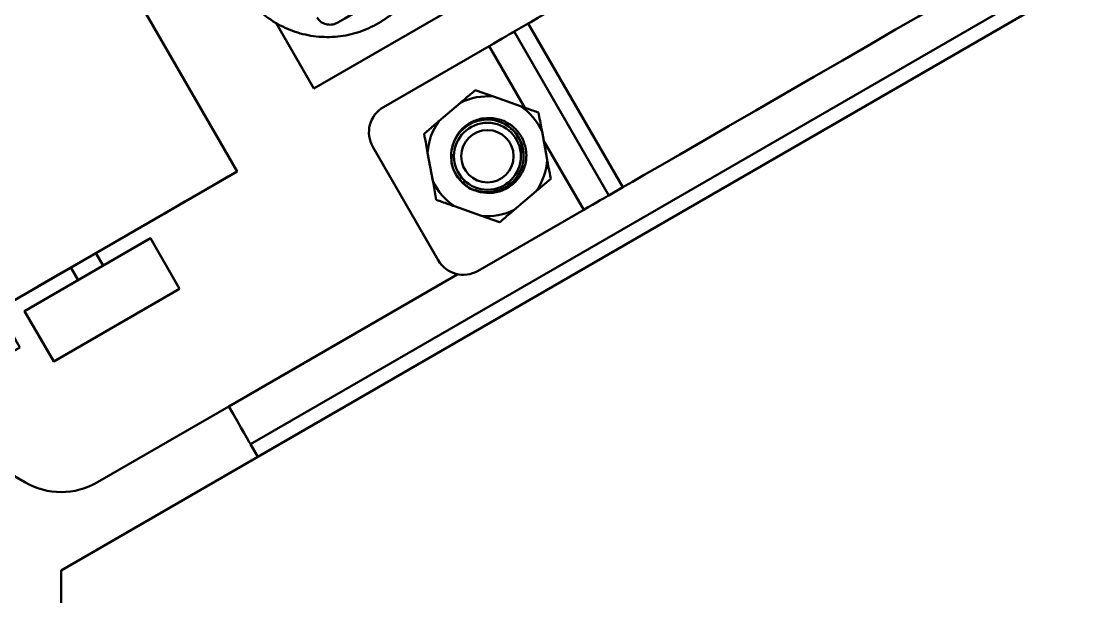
# Model space of a CAD drawing. Header units: millimetres. Extents: x 263 to 2983, y 441 to 2500.
# Drawn here: x 1016.4 to 1089.7, y 1736.6 to 1776.1 of the extents above; entities that cross this region are included whole.
import ezdxf

# ---------------------------------------------------------------- set-up
doc = ezdxf.new("R2010")
doc.units = ezdxf.units.MM
doc.header["$LTSCALE"] = 0.5
doc.layers.add('BOL', color=7, linetype='Continuous', lineweight=50)

# ---------------------------------------------------------------- blocks, each defined once
blk = doc.blocks.new('*U44')
at = {"layer": 'BOL'}
for p, q in [((-11.999, 6.192), (9.132, -6.008)), ((-1.803, 1.453), (-2.294, 0.589)), ((-0.071, 0.453), (-0.573, -0.405)), ((4.437, -3.297), (5.937, -0.699)), ((5.937, -0.699), (11.999, -4.199)), ((9.767, -4.065), (9.517, -4.498)), ((11.499, -5.065), (9.767, -4.065)), ((11.999, -4.199), (11.499, -5.065)), ((9.517, -4.498), (11.249, -5.498)), ((11.249, -5.498), (10.499, -6.797)), ((10.499, -6.797), (9.132, -6.008))]:
    blk.add_line(p, q, dxfattribs=at)
blk.add_lwpolyline([(-3.047, 6.797), (5.613, 1.797), (3.613, -1.667), (-5.047, 3.333)], close=True, dxfattribs=at)
blk = doc.blocks.new('*U45')
at = {"layer": 'BOL', "color": 0, "linetype": 'ByBlock', "lineweight": -2, "transparency": 16777216, "rotation": 239.9999999999999}
blk.add_blockref('*U44', (599.892, 1758.508), dxfattribs=at)

msp = doc.modelspace()

# ---------------------------------------------------------------- linework, layer by layer
at = {"layer": 'BOL'}
for p, q in [((1032.183, 1747.056), (1110.125, 1792.056)), ((1031.255, 1765.804), (1016.355, 1791.611)), ((1032.683, 1746.19), (1110.625, 1791.19)), ((1036.539, 1771.51), (1058.19, 1784.01)), ((1033.922, 1776.044), (1036.539, 1771.51)), ((1051.279, 1775.979), (1050.306, 1775.417)), ((1057.779, 1764.721), (1051.279, 1775.979)), ((1056.806, 1764.159), (1050.306, 1775.417)), ((1048.59, 1774.426), (1041.32, 1770.229)), ((1051.041, 1770.181), (1048.59, 1774.426)), ((1048.88, 1770.948), (1047.63, 1771.392)), ((1050.731, 1770.291), (1048.88, 1770.948)), ((1046.619, 1770.531), (1045.125, 1769.257)), ((1045.125, 1769.257), (1044.115, 1768.396)), ((1052.579, 1766.61), (1052.223, 1768.541)), ((1055.09, 1763.168), (1052.333, 1767.942)), ((1045.088, 1759.703), (1040.588, 1767.497)), ((1044.355, 1767.09), (1044.712, 1765.159)), ((1050.926, 1767.303), (1050.867, 1767.508)), ((1051.81, 1764.443), (1052.82, 1765.304)), ((1050.315, 1763.169), (1051.81, 1764.443)), ((1057.779, 1764.721), (1056.806, 1764.159)), ((1046.203, 1763.409), (1048.054, 1762.752)), ((1055.09, 1763.168), (1047.82, 1758.971)), ((1048.054, 1762.752), (1049.305, 1762.308)), ((1030.683, 1749.654), (1046.425, 1758.742)), ((1007.625, 1749.654), (1016.654, 1744.441)), ((1021.654, 1744.441), (1030.683, 1749.654)), ((1032.183, 1747.056), (1032.683, 1746.19)), ((1032.683, 1746.19), (1019.154, 1738.379)), ((1019.154, 1738.379), (1019.154, 1722.757))]:
    msp.add_line(p, q, dxfattribs=at)
at = {"layer": 'BOL', "flags": 128}
for points in [[(1075.528, 1789.979), (1075.363, 1789.884), (1074.871, 1789.6), (1074.067, 1789.135), (1072.972, 1788.503), (1071.615, 1787.72), (1070.035, 1786.808), (1068.274, 1785.791), (1066.38, 1784.698), (1064.405, 1783.557), (1062.403, 1782.401), (1060.427, 1781.261), (1058.533, 1780.167), (1056.772, 1779.15), (1055.192, 1778.238), (1053.836, 1777.455), (1052.741, 1776.823), (1051.936, 1776.358), (1051.445, 1776.075), (1051.279, 1775.979)], [(1044.181, 1779.502), (1043.174, 1778.92), (1042.234, 1778.378), (1041.365, 1777.876), (1040.569, 1777.417), (1039.851, 1777.002), (1039.213, 1776.634), (1038.657, 1776.313), (1038.186, 1776.041)], [(1082.028, 1778.721), (1081.863, 1778.625), (1081.371, 1778.342), (1080.567, 1777.877), (1079.472, 1777.245), (1078.115, 1776.462), (1076.535, 1775.55), (1074.774, 1774.533), (1072.88, 1773.439), (1070.905, 1772.299), (1068.903, 1771.143), (1066.927, 1770.002), (1065.033, 1768.909), (1063.272, 1767.892), (1061.692, 1766.98), (1060.336, 1766.197), (1059.241, 1765.565), (1058.436, 1765.1), (1057.945, 1764.816), (1057.779, 1764.721)], [(1048.59, 1774.426), (1048.899, 1774.605), (1049.198, 1774.777), (1049.478, 1774.939), (1049.729, 1775.084), (1049.943, 1775.208), (1050.115, 1775.307), (1050.237, 1775.377), (1050.306, 1775.417)], [(1010.124, 1753.604), (1010.162, 1753.626), (1010.465, 1753.8), (1011.062, 1754.145), (1011.936, 1754.65), (1013.061, 1755.3), (1014.407, 1756.076), (1015.933, 1756.957), (1017.595, 1757.917), (1019.347, 1758.929), (1021.138, 1759.962), (1022.915, 1760.989), (1024.629, 1761.978), (1026.229, 1762.902), (1027.67, 1763.734), (1028.91, 1764.45), (1029.913, 1765.029), (1030.651, 1765.455), (1031.103, 1765.716), (1031.255, 1765.804), (1031.255, 1765.804)], [(1055.09, 1763.168), (1055.399, 1763.346), (1055.698, 1763.519), (1055.978, 1763.681), (1056.229, 1763.826), (1056.443, 1763.95), (1056.615, 1764.048), (1056.737, 1764.119), (1056.806, 1764.159)], [(1030.683, 1749.654), (1030.975, 1749.147), (1031.257, 1748.66), (1031.516, 1748.21), (1031.743, 1747.817), (1031.93, 1747.494), (1032.068, 1747.254), (1032.154, 1747.106), (1032.183, 1747.056)]]:
    msp.add_lwpolyline(points, dxfattribs=at)
at = {"layer": 'BOL'}
for radius in [2.3, 1.8]:
    msp.add_circle((1048.467, 1766.85), radius, dxfattribs=at)
for centre, radius, start, end in [((1048.467, 1766.85), 4.119, 84.24467, 116.65517), ((1042.32, 1768.497), 2, 120, 210), ((1048.467, 1766.85), 4.119, 24.24467, 56.65517), ((1048.467, 1766.85), 4.119, 144.24467, 176.65517), ((1048.466, 1766.877), 2.491, 249.84561, 165.14444), ((1048.467, 1766.85), 2.5, 164.54596, 255.07299), ((1048.467, 1766.85), 4.119, 324.24467, 356.65517), ((1048.467, 1766.85), 4.119, 204.24467, 236.65517), ((1048.467, 1766.85), 4.119, 264.24467, 296.65517), ((1046.82, 1760.703), 2, 210, 300), ((1019.154, 1748.771), 5, 240, 300)]:
    msp.add_arc(centre, radius, start, end, dxfattribs=at)
for points, knots in [([(1033.11, 1787.333), (1033.01, 1787.263), (1032.505, 1786.91), (1031.795, 1786.031), (1031.048, 1784.75), (1030.608, 1783.324), (1030.475, 1781.843), (1030.659, 1780.367), (1031.152, 1778.964), (1031.932, 1777.698), (1032.963, 1776.624), (1034.2, 1775.793), (1035.586, 1775.244), (1037.058, 1775), (1038.549, 1775.074), (1039.996, 1775.46), (1041.31, 1776.156), (1042.242, 1776.86), (1042.636, 1777.383), (1042.731, 1777.51)], [0, 0, 0, 0, 0.015887, 0.080298, 0.144595, 0.208772, 0.272835, 0.336814, 0.400755, 0.46471, 0.528731, 0.592838, 0.657056, 0.721386, 0.785812, 0.850296, 0.914795, 0.979263, 1, 1, 1, 1]), ([(1038.186, 1776.041), (1038.072, 1775.989), (1037.842, 1775.884), (1037.459, 1775.883), (1037.114, 1776.004), (1036.885, 1776.191), (1036.795, 1776.331), (1036.766, 1776.376)], [0, 0, 0, 0, 0.232845, 0.465945, 0.690669, 0.901611, 1, 1, 1, 1]), ([(1047.63, 1771.392), (1047.527, 1771.305), (1047.195, 1771.021), (1046.854, 1770.731), (1046.619, 1770.531)], [0, 0, 0, 0, 0.3096807, 1, 1, 1, 1]), ([(1051.982, 1769.847), (1051.855, 1769.892), (1051.443, 1770.038), (1051.022, 1770.187), (1050.731, 1770.291)], [0, 0, 0, 0, 0.309694, 1, 1, 1, 1]), ([(1046.058, 1767.516), (1046.104, 1767.674), (1046.231, 1768.101), (1046.655, 1768.711), (1047.345, 1769.229), (1048.181, 1769.5), (1049.069, 1769.479), (1049.725, 1769.239), (1050.049, 1769.019), (1050.131, 1768.963)], [0, 0, 0, 0, 0.096557, 0.261818, 0.426973, 0.597498, 0.769407, 0.941267, 1, 1, 1, 1]), ([(1052.223, 1768.541), (1052.211, 1768.606), (1052.13, 1769.047), (1052.05, 1769.478), (1051.982, 1769.847)], [0, 0, 0, 0, 0.145976, 1, 1, 1, 1]), ([(1050.041, 1768.757), (1050.069, 1768.741), (1050.372, 1768.568), (1050.754, 1767.978), (1050.874, 1767.374), (1050.933, 1767.079)], [0, 0, 0, 0, 0.0497016, 0.5360202, 1, 1, 1, 1]), ([(1050.131, 1768.963), (1050.154, 1768.945), (1050.268, 1768.853), (1050.589, 1768.542), (1050.973, 1767.969), (1051.086, 1767.424), (1051.137, 1767.176)], [0, 0, 0, 0, 0.041726, 0.209056, 0.63978, 1, 1, 1, 1]), ([(1044.115, 1768.396), (1044.162, 1768.141), (1044.241, 1767.71), (1044.322, 1767.27), (1044.355, 1767.09)], [0, 0, 0, 0, 0.59276, 1, 1, 1, 1]), ([(1046.792, 1765.009), (1046.594, 1765.236), (1046.192, 1765.696), (1045.948, 1766.432), (1046.005, 1766.861), (1046.021, 1766.982)], [0, 0, 0, 0, 0.410949, 0.833878, 1, 1, 1, 1]), ([(1051.137, 1767.176), (1051.142, 1767.012), (1051.157, 1766.552), (1050.944, 1765.807), (1050.433, 1765.064), (1049.706, 1764.534), (1048.855, 1764.291), (1048.209, 1764.325), (1047.88, 1764.419), (1047.823, 1764.434)], [0, 0, 0, 0, 0.097302, 0.27305, 0.448796, 0.62463, 0.796268, 0.965291, 1, 1, 1, 1]), ([(1052.82, 1765.304), (1052.773, 1765.56), (1052.693, 1765.99), (1052.612, 1766.43), (1052.579, 1766.61)], [0, 0, 0, 0, 0.592727, 1, 1, 1, 1]), ([(1044.712, 1765.159), (1044.724, 1765.094), (1044.805, 1764.653), (1044.885, 1764.222), (1044.952, 1763.853)], [0, 0, 0, 0, 0.146012, 1, 1, 1, 1]), ([(1046.92, 1765.149), (1046.896, 1765.123), (1046.853, 1765.076), (1046.811, 1765.029), (1046.792, 1765.009)], [0, 0, 0, 0, 0.5601337, 1, 1, 1, 1]), ([(1047.704, 1764.492), (1047.686, 1764.494), (1047.337, 1764.535), (1047.057, 1764.778), (1046.792, 1765.009)], [0, 0, 0, 0, 0.053019, 1, 1, 1, 1]), ([(1044.952, 1763.853), (1045.08, 1763.808), (1045.491, 1763.662), (1045.912, 1763.513), (1046.203, 1763.409)], [0, 0, 0, 0, 0.309695, 1, 1, 1, 1]), ([(1049.305, 1762.308), (1049.408, 1762.396), (1049.74, 1762.679), (1050.08, 1762.969), (1050.315, 1763.169)], [0, 0, 0, 0, 0.30969, 1, 1, 1, 1])]:
    msp.add_open_spline(points, degree=3, knots=knots, dxfattribs=at)

# ---------------------------------------------------------------- block references
msp.add_blockref('*U45', (420, 0), dxfattribs=at)

doc.saveas('drawing.dxf')
